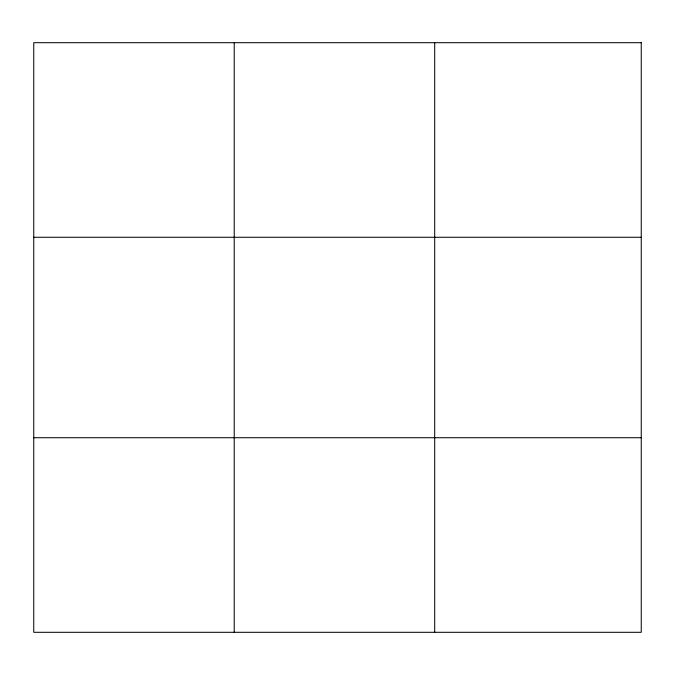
<?xml version="1.0" encoding="UTF-8"?>
<svg xmlns="http://www.w3.org/2000/svg" width="675" height="675" viewBox="0 0 675 675"><rect width="100%" height="100%" fill="white"/><g stroke="black" fill="none" stroke-linecap="round" stroke-linejoin="round"><path stroke-width="1.01" d="M234.225 42.694L234.225 632.306M434.7 42.694L434.7 632.306M33.75 237.271L641.25 237.271M33.75 437.729L641.25 437.729M641.25 42.694L641.25 632.306L33.75 632.306L33.75 42.694L641.25 42.694"/></g></svg>
